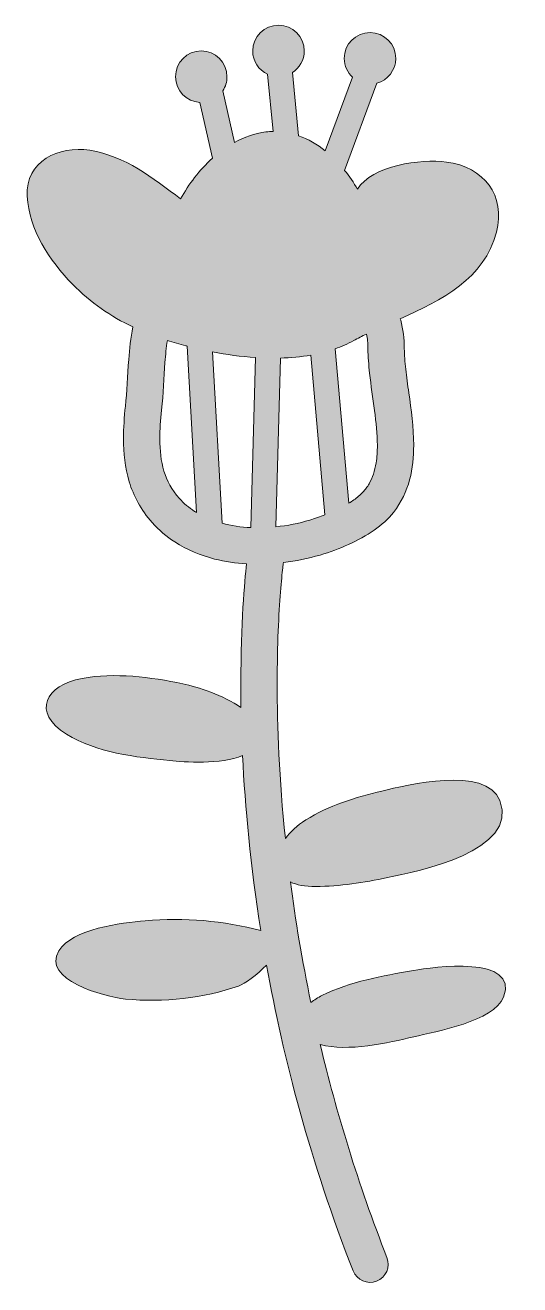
# Model space of a CAD drawing. Header units: inches. Extents: x 0 to 40, y 0 to 102.
import ezdxf

# ---------------------------------------------------------------- set-up
doc = ezdxf.new("R2010")
doc.units = ezdxf.units.IN
doc.header["$MEASUREMENT"] = 0
doc.layers.add('Layer 1', color=7, linetype='Continuous')

msp = doc.modelspace()

# ---------------------------------------------------------------- hatches: boundary and pattern name
at = {"layer": 'Layer 1', "true_color": 0xf9851c}
h = msp.add_hatch(color=30, dxfattribs=at)
h.dxf.hatch_style = 2
edge = h.paths.add_edge_path()
edge.add_spline(control_points=[(31.24, 25.21), (28.71, 24.75), (26.18, 24.34), (23.85, 23.19), (23.53, 23.03), (23.23, 22.83), (22.96, 22.61), (22.24, 26.03), (21.7, 29.29), (21.3, 32.36), (21.8, 32.12), (22.47, 31.99), (23.34, 31.99), (25.29, 32.01), (27.24, 32.32), (29.15, 32.71), (31.58, 33.21), (39.85, 34.86), (38.23, 38.94), (37.1, 41.8), (30.67, 40.18), (28.7, 39.71), (26.6, 39.21), (24.36, 38.54), (22.54, 37.37), (21.84, 36.92), (21.29, 36.41), (20.89, 35.87), (20.39, 40.7), (20.23, 44.94), (20.23, 48.41), (20.23, 51.56), (20.36, 54.07), (20.49, 55.79), (20.56, 56.64), (20.63, 57.3), (20.68, 57.74), (20.7, 57.92), (20.71, 58.06), (20.73, 58.17), (21.74, 58.29), (22.74, 58.5), (23.7, 58.78), (25.3, 59.26), (26.8, 59.93), (28.07, 60.79), (28.69, 61.21), (29.21, 61.7), (29.64, 62.23), (30.28, 63.04), (30.7, 63.94), (30.94, 64.86), (31.19, 65.78), (31.27, 66.72), (31.27, 67.65), (31.27, 69.1), (31.07, 70.54), (30.88, 71.88), (30.78, 72.55), (30.69, 73.19), (30.62, 73.8), (30.56, 74.4), (30.51, 74.96), (30.51, 75.46), (30.51, 76.27), (30.42, 77.04), (30.22, 77.75), (30.21, 77.79), (30.2, 77.83), (30.18, 77.88), (33.55, 79.38), (36.99, 81.13), (37.96, 84.87), (38.73, 87.86), (36.96, 90.14), (33.92, 90.54), (31.84, 90.81), (27.92, 90.28), (26.72, 88.34), (26.42, 88.87), (26.07, 89.38), (25.68, 89.87), (25.68, 89.87), (28.3, 96.91), (28.3, 96.91), (29.17, 97.16), (29.82, 97.96), (29.82, 98.92), (29.82, 100.07), (28.89, 101), (27.74, 101), (26.59, 101), (25.65, 100.07), (25.65, 98.92), (25.65, 98.31), (25.91, 97.77), (26.33, 97.39), (26.33, 97.39), (24.12, 91.44), (24.12, 91.44), (23.46, 91.97), (22.73, 92.39), (21.96, 92.67), (21.96, 92.67), (21.46, 97.77), (21.46, 97.77), (22.03, 98.14), (22.42, 98.78), (22.42, 99.52), (22.42, 100.67), (21.49, 101.6), (20.34, 101.6), (19.19, 101.6), (18.25, 100.67), (18.25, 99.52), (18.25, 98.69), (18.74, 97.97), (19.45, 97.64), (19.45, 97.64), (19.9, 93.01), (19.9, 93.01), (19.71, 93.01), (19.51, 92.99), (19.31, 92.97), (18.41, 92.86), (17.56, 92.56), (16.77, 92.13), (16.77, 92.13), (15.84, 96.3), (15.84, 96.3), (16.05, 96.63), (16.17, 97.02), (16.17, 97.44), (16.17, 98.59), (15.24, 99.52), (14.09, 99.52), (12.94, 99.52), (12.01, 98.59), (12.01, 97.44), (12.01, 96.32), (12.88, 95.42), (13.98, 95.36), (13.98, 95.36), (14.99, 90.85), (14.99, 90.85), (13.94, 89.91), (13.07, 88.75), (12.42, 87.56), (10.15, 89.26), (7.96, 91.03), (5.07, 91.49), (2.57, 91.89), (-0.15, 90.6), (0.01, 87.79), (0.16, 85.07), (1.82, 82.57), (3.68, 80.67), (5.14, 79.18), (6.77, 78.07), (8.56, 77.21), (8.39, 76.32), (8.29, 75.44), (8.22, 74.58), (8.12, 73.26), (8.08, 71.99), (7.95, 70.8), (7.86, 69.94), (7.8, 69.07), (7.8, 68.18), (7.8, 67.04), (7.91, 65.87), (8.26, 64.71), (8.61, 63.56), (9.21, 62.42), (10.12, 61.4), (10.67, 60.79), (11.28, 60.27), (11.94, 59.84), (12.94, 59.2), (14.03, 58.75), (15.17, 58.46), (16.01, 58.25), (16.88, 58.12), (17.75, 58.07), (17.6, 56.66), (17.29, 53.27), (17.29, 48.41), (17.29, 47.78), (17.29, 47.13), (17.3, 46.45), (15.9, 47.46), (13.79, 48.11), (12.6, 48.37), (10.04, 48.93), (7.06, 49.29), (4.45, 48.81), (1.5, 48.27), (0.34, 46.07), (3.19, 44.3), (5.57, 42.81), (8.84, 42.44), (11.54, 42.17), (12.7, 42.05), (15.69, 41.84), (17.43, 42.57), (17.63, 38.44), (18.07, 33.68), (18.9, 28.44), (15.93, 29.22), (12.68, 29.52), (9.55, 29.23), (7.63, 29.05), (3.65, 28.58), (2.57, 26.8), (1.15, 24.47), (6.21, 23.08), (7.96, 22.9), (11.04, 22.59), (14.29, 22.97), (17.1, 23.95), (17.61, 24.13), (18.6, 24.85), (19.37, 25.65), (20.73, 18.11), (22.92, 9.72), (26.37, 0.93), (26.67, 0.18), (27.52, -0.19), (28.27, 0.1), (29.03, 0.4), (29.4, 1.25), (29.11, 2.01), (26.76, 7.98), (25.01, 13.77), (23.71, 19.23), (25.91, 18.61), (29.26, 19.35), (31.28, 19.85), (33.05, 20.29), (37.78, 21.09), (38.53, 23.05), (39.85, 26.46), (32.8, 25.49), (31.24, 25.21)], knot_values=[0, 0, 0, 0, 1, 1, 1, 2, 2, 2, 3, 3, 3, 4, 4, 4, 5, 5, 5, 6, 6, 6, 7, 7, 7, 8, 8, 8, 9, 9, 9, 10, 10, 10, 11, 11, 11, 12, 12, 12, 13, 13, 13, 14, 14, 14, 15, 15, 15, 16, 16, 16, 17, 17, 17, 18, 18, 18, 19, 19, 19, 20, 20, 20, 21, 21, 21, 22, 22, 22, 23, 23, 23, 24, 24, 24, 25, 25, 25, 26, 26, 26, 27, 27, 27, 28, 28, 28, 29, 29, 29, 30, 30, 30, 31, 31, 31, 32, 32, 32, 33, 33, 33, 34, 34, 34, 35, 35, 35, 36, 36, 36, 37, 37, 37, 38, 38, 38, 39, 39, 39, 40, 40, 40, 41, 41, 41, 42, 42, 42, 43, 43, 43, 44, 44, 44, 45, 45, 45, 46, 46, 46, 47, 47, 47, 48, 48, 48, 49, 49, 49, 50, 50, 50, 51, 51, 51, 52, 52, 52, 53, 53, 53, 54, 54, 54, 55, 55, 55, 56, 56, 56, 57, 57, 57, 58, 58, 58, 59, 59, 59, 60, 60, 60, 61, 61, 61, 62, 62, 62, 63, 63, 63, 64, 64, 64, 65, 65, 65, 66, 66, 66, 67, 67, 67, 68, 68, 68, 69, 69, 69, 70, 70, 70, 71, 71, 71, 72, 72, 72, 73, 73, 73, 74, 74, 74, 75, 75, 75, 76, 76, 76, 77, 77, 77, 78, 78, 78, 79, 79, 79, 80, 80, 80, 81, 81, 81, 81], degree=3, periodic=1)
edge = h.paths.add_edge_path()
edge.add_spline(control_points=[(26.42, 76.11), (26.75, 76.29), (27.1, 76.47), (27.46, 76.64), (27.53, 76.29), (27.57, 75.9), (27.57, 75.46), (27.57, 74.8), (27.63, 74.14), (27.7, 73.47), (27.81, 72.47), (27.97, 71.46), (28.1, 70.47), (28.23, 69.49), (28.33, 68.53), (28.33, 67.65), (28.33, 67.15), (28.3, 66.68), (28.23, 66.24), (28.13, 65.59), (27.94, 65.02), (27.66, 64.54), (27.52, 64.29), (27.36, 64.06), (27.15, 63.85), (26.95, 63.63), (26.71, 63.42), (26.42, 63.23), (26.3, 63.14), (26.16, 63.06), (26.03, 62.98), (26.03, 62.98), (24.92, 75.45), (24.92, 75.45), (25.44, 75.63), (25.94, 75.85), (26.42, 76.11)], knot_values=[0, 0, 0, 0, 1, 1, 1, 2, 2, 2, 3, 3, 3, 4, 4, 4, 5, 5, 5, 6, 6, 6, 7, 7, 7, 8, 8, 8, 9, 9, 9, 10, 10, 10, 11, 11, 11, 12, 12, 12, 12], degree=3, periodic=1)
edge = h.paths.add_edge_path()
edge.add_spline(control_points=[(13.55, 62.31), (13.09, 62.61), (12.68, 62.95), (12.32, 63.36), (11.7, 64.06), (11.32, 64.78), (11.07, 65.57), (10.83, 66.36), (10.74, 67.23), (10.74, 68.18), (10.74, 68.91), (10.79, 69.69), (10.88, 70.49), (11.02, 71.83), (11.06, 73.12), (11.15, 74.35), (11.2, 74.96), (11.26, 75.55), (11.35, 76.12), (11.83, 75.97), (12.33, 75.82), (12.83, 75.69), (12.87, 75.68), (12.91, 75.67), (12.96, 75.66), (12.96, 75.66), (13.7, 62.21), (13.7, 62.21), (13.65, 62.25), (13.6, 62.28), (13.55, 62.31)], knot_values=[0, 0, 0, 0, 1, 1, 1, 2, 2, 2, 3, 3, 3, 4, 4, 4, 5, 5, 5, 6, 6, 6, 7, 7, 7, 8, 8, 8, 9, 9, 9, 10, 10, 10, 10], degree=3, periodic=1)
edge = h.paths.add_edge_path()
edge.add_spline(control_points=[(18.1, 61), (17.29, 61.03), (16.5, 61.15), (15.77, 61.35), (15.77, 61.35), (15, 75.2), (15, 75.2), (16.12, 74.98), (17.29, 74.82), (18.48, 74.74), (18.48, 74.74), (18.1, 61), (18.1, 61)], knot_values=[0, 0, 0, 0, 1, 1, 1, 2, 2, 2, 3, 3, 3, 4, 4, 4, 4], degree=3, periodic=1)
edge = h.paths.add_edge_path()
edge.add_spline(control_points=[(20.49, 74.7), (21.32, 74.72), (22.15, 74.8), (22.95, 74.94), (22.95, 74.94), (24.09, 62.03), (24.09, 62.03), (23.7, 61.87), (23.29, 61.73), (22.86, 61.6), (21.98, 61.34), (21.05, 61.16), (20.12, 61.06), (20.12, 61.06), (20.49, 74.7), (20.49, 74.7)], knot_values=[0, 0, 0, 0, 1, 1, 1, 2, 2, 2, 3, 3, 3, 4, 4, 4, 5, 5, 5, 5], degree=3, periodic=1)

# ---------------------------------------------------------------- linework, layer by layer
at = {"layer": 'Layer 1', "lineweight": 0}
for points, knots in [([(31.24, 25.21), (28.71, 24.75), (26.18, 24.34), (23.85, 23.19), (23.53, 23.03), (23.23, 22.83), (22.96, 22.61), (22.24, 26.03), (21.7, 29.29), (21.3, 32.36), (21.8, 32.12), (22.47, 31.99), (23.34, 31.99), (25.29, 32.01), (27.24, 32.32), (29.15, 32.71), (31.58, 33.21), (39.85, 34.86), (38.23, 38.94), (37.1, 41.8), (30.67, 40.18), (28.7, 39.71), (26.6, 39.21), (24.36, 38.54), (22.54, 37.37), (21.84, 36.92), (21.29, 36.41), (20.89, 35.87), (20.39, 40.7), (20.23, 44.94), (20.23, 48.41), (20.23, 51.56), (20.36, 54.07), (20.49, 55.79), (20.56, 56.64), (20.63, 57.3), (20.68, 57.74), (20.7, 57.92), (20.71, 58.06), (20.73, 58.17), (21.74, 58.29), (22.74, 58.5), (23.7, 58.78), (25.3, 59.26), (26.8, 59.93), (28.07, 60.79), (28.69, 61.21), (29.21, 61.7), (29.64, 62.23), (30.28, 63.04), (30.7, 63.94), (30.94, 64.86), (31.19, 65.78), (31.27, 66.72), (31.27, 67.65), (31.27, 69.1), (31.07, 70.54), (30.88, 71.88), (30.78, 72.55), (30.69, 73.19), (30.62, 73.8), (30.56, 74.4), (30.51, 74.96), (30.51, 75.46), (30.51, 76.27), (30.42, 77.04), (30.22, 77.75), (30.21, 77.79), (30.2, 77.83), (30.18, 77.88), (33.55, 79.38), (36.99, 81.13), (37.96, 84.87), (38.73, 87.86), (36.96, 90.14), (33.92, 90.54), (31.84, 90.81), (27.92, 90.28), (26.72, 88.34), (26.42, 88.87), (26.07, 89.38), (25.68, 89.87), (25.68, 89.87), (28.3, 96.91), (28.3, 96.91), (29.17, 97.16), (29.82, 97.96), (29.82, 98.92), (29.82, 100.07), (28.89, 101), (27.74, 101), (26.59, 101), (25.65, 100.07), (25.65, 98.92), (25.65, 98.31), (25.91, 97.77), (26.33, 97.39), (26.33, 97.39), (24.12, 91.44), (24.12, 91.44), (23.46, 91.97), (22.73, 92.39), (21.96, 92.67), (21.96, 92.67), (21.46, 97.77), (21.46, 97.77), (22.03, 98.14), (22.42, 98.78), (22.42, 99.52), (22.42, 100.67), (21.49, 101.6), (20.34, 101.6), (19.19, 101.6), (18.25, 100.67), (18.25, 99.52), (18.25, 98.69), (18.74, 97.97), (19.45, 97.64), (19.45, 97.64), (19.9, 93.01), (19.9, 93.01), (19.71, 93.01), (19.51, 92.99), (19.31, 92.97), (18.41, 92.86), (17.56, 92.56), (16.77, 92.13), (16.77, 92.13), (15.84, 96.3), (15.84, 96.3), (16.05, 96.63), (16.17, 97.02), (16.17, 97.44), (16.17, 98.59), (15.24, 99.52), (14.09, 99.52), (12.94, 99.52), (12.01, 98.59), (12.01, 97.44), (12.01, 96.32), (12.88, 95.42), (13.98, 95.36), (13.98, 95.36), (14.99, 90.85), (14.99, 90.85), (13.94, 89.91), (13.07, 88.75), (12.42, 87.56), (10.15, 89.26), (7.96, 91.03), (5.07, 91.49), (2.57, 91.89), (-0.15, 90.6), (0.01, 87.79), (0.16, 85.07), (1.82, 82.57), (3.68, 80.67), (5.14, 79.18), (6.77, 78.07), (8.56, 77.21), (8.39, 76.32), (8.29, 75.44), (8.22, 74.58), (8.12, 73.26), (8.08, 71.99), (7.95, 70.8), (7.86, 69.94), (7.8, 69.07), (7.8, 68.18), (7.8, 67.04), (7.91, 65.87), (8.26, 64.71), (8.61, 63.56), (9.21, 62.42), (10.12, 61.4), (10.67, 60.79), (11.28, 60.27), (11.94, 59.84), (12.94, 59.2), (14.03, 58.75), (15.17, 58.46), (16.01, 58.25), (16.88, 58.12), (17.75, 58.07), (17.6, 56.66), (17.29, 53.27), (17.29, 48.41), (17.29, 47.78), (17.29, 47.13), (17.3, 46.45), (15.9, 47.46), (13.79, 48.11), (12.6, 48.37), (10.04, 48.93), (7.06, 49.29), (4.45, 48.81), (1.5, 48.27), (0.34, 46.07), (3.19, 44.3), (5.57, 42.81), (8.84, 42.44), (11.54, 42.17), (12.7, 42.05), (15.69, 41.84), (17.43, 42.57), (17.63, 38.44), (18.07, 33.68), (18.9, 28.44), (15.93, 29.22), (12.68, 29.52), (9.55, 29.23), (7.63, 29.05), (3.65, 28.58), (2.57, 26.8), (1.15, 24.47), (6.21, 23.08), (7.96, 22.9), (11.04, 22.59), (14.29, 22.97), (17.1, 23.95), (17.61, 24.13), (18.6, 24.85), (19.37, 25.65), (20.73, 18.11), (22.92, 9.72), (26.37, 0.93), (26.67, 0.18), (27.52, -0.19), (28.27, 0.1), (29.03, 0.4), (29.4, 1.25), (29.11, 2.01), (26.76, 7.98), (25.01, 13.77), (23.71, 19.23), (25.91, 18.61), (29.26, 19.35), (31.28, 19.85), (33.05, 20.29), (37.78, 21.09), (38.53, 23.05), (39.85, 26.46), (32.8, 25.49), (31.24, 25.21)], [0, 0, 0, 0, 1, 1, 1, 2, 2, 2, 3, 3, 3, 4, 4, 4, 5, 5, 5, 6, 6, 6, 7, 7, 7, 8, 8, 8, 9, 9, 9, 10, 10, 10, 11, 11, 11, 12, 12, 12, 13, 13, 13, 14, 14, 14, 15, 15, 15, 16, 16, 16, 17, 17, 17, 18, 18, 18, 19, 19, 19, 20, 20, 20, 21, 21, 21, 22, 22, 22, 23, 23, 23, 24, 24, 24, 25, 25, 25, 26, 26, 26, 27, 27, 27, 28, 28, 28, 29, 29, 29, 30, 30, 30, 31, 31, 31, 32, 32, 32, 33, 33, 33, 34, 34, 34, 35, 35, 35, 36, 36, 36, 37, 37, 37, 38, 38, 38, 39, 39, 39, 40, 40, 40, 41, 41, 41, 42, 42, 42, 43, 43, 43, 44, 44, 44, 45, 45, 45, 46, 46, 46, 47, 47, 47, 48, 48, 48, 49, 49, 49, 50, 50, 50, 51, 51, 51, 52, 52, 52, 53, 53, 53, 54, 54, 54, 55, 55, 55, 56, 56, 56, 57, 57, 57, 58, 58, 58, 59, 59, 59, 60, 60, 60, 61, 61, 61, 62, 62, 62, 63, 63, 63, 64, 64, 64, 65, 65, 65, 66, 66, 66, 67, 67, 67, 68, 68, 68, 69, 69, 69, 70, 70, 70, 71, 71, 71, 72, 72, 72, 73, 73, 73, 74, 74, 74, 75, 75, 75, 76, 76, 76, 77, 77, 77, 78, 78, 78, 79, 79, 79, 80, 80, 80, 81, 81, 81, 81]), ([(26.42, 76.11), (26.75, 76.29), (27.1, 76.47), (27.46, 76.64), (27.53, 76.29), (27.57, 75.9), (27.57, 75.46), (27.57, 74.8), (27.63, 74.14), (27.7, 73.47), (27.81, 72.47), (27.97, 71.46), (28.1, 70.47), (28.23, 69.49), (28.33, 68.53), (28.33, 67.65), (28.33, 67.15), (28.3, 66.68), (28.23, 66.24), (28.13, 65.59), (27.94, 65.02), (27.66, 64.54), (27.52, 64.29), (27.36, 64.06), (27.15, 63.85), (26.95, 63.63), (26.71, 63.42), (26.42, 63.23), (26.3, 63.14), (26.16, 63.06), (26.03, 62.98), (26.03, 62.98), (24.92, 75.45), (24.92, 75.45), (25.44, 75.63), (25.94, 75.85), (26.42, 76.11)], [0, 0, 0, 0, 1, 1, 1, 2, 2, 2, 3, 3, 3, 4, 4, 4, 5, 5, 5, 6, 6, 6, 7, 7, 7, 8, 8, 8, 9, 9, 9, 10, 10, 10, 11, 11, 11, 12, 12, 12, 12]), ([(13.55, 62.31), (13.09, 62.61), (12.68, 62.95), (12.32, 63.36), (11.7, 64.06), (11.32, 64.78), (11.07, 65.57), (10.83, 66.36), (10.74, 67.23), (10.74, 68.18), (10.74, 68.91), (10.79, 69.69), (10.88, 70.49), (11.02, 71.83), (11.06, 73.12), (11.15, 74.35), (11.2, 74.96), (11.26, 75.55), (11.35, 76.12), (11.83, 75.97), (12.33, 75.82), (12.83, 75.69), (12.87, 75.68), (12.91, 75.67), (12.96, 75.66), (12.96, 75.66), (13.7, 62.21), (13.7, 62.21), (13.65, 62.25), (13.6, 62.28), (13.55, 62.31)], [0, 0, 0, 0, 1, 1, 1, 2, 2, 2, 3, 3, 3, 4, 4, 4, 5, 5, 5, 6, 6, 6, 7, 7, 7, 8, 8, 8, 9, 9, 9, 10, 10, 10, 10]), ([(18.1, 61), (17.29, 61.03), (16.5, 61.15), (15.77, 61.35), (15.77, 61.35), (15, 75.2), (15, 75.2), (16.12, 74.98), (17.29, 74.82), (18.48, 74.74), (18.48, 74.74), (18.1, 61), (18.1, 61)], [0, 0, 0, 0, 1, 1, 1, 2, 2, 2, 3, 3, 3, 4, 4, 4, 4]), ([(20.49, 74.7), (21.32, 74.72), (22.15, 74.8), (22.95, 74.94), (22.95, 74.94), (24.09, 62.03), (24.09, 62.03), (23.7, 61.87), (23.29, 61.73), (22.86, 61.6), (21.98, 61.34), (21.05, 61.16), (20.12, 61.06), (20.12, 61.06), (20.49, 74.7), (20.49, 74.7)], [0, 0, 0, 0, 1, 1, 1, 2, 2, 2, 3, 3, 3, 4, 4, 4, 5, 5, 5, 5])]:
    msp.add_open_spline(points, degree=3, knots=knots, dxfattribs=at)

doc.saveas('drawing.dxf')
